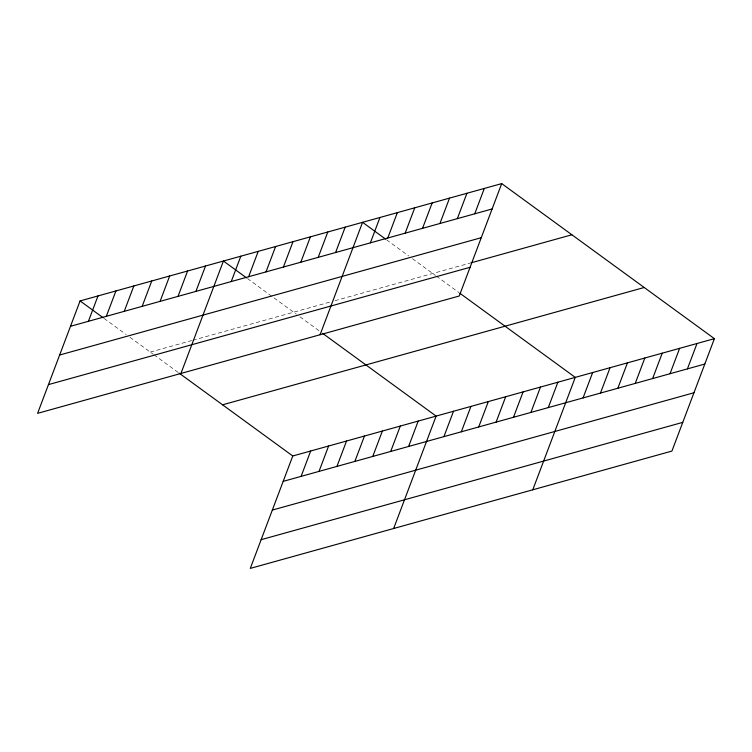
<?xml version="1.0" encoding="UTF-8"?>
<svg xmlns="http://www.w3.org/2000/svg" width="752" height="752" viewBox="0 0 752 752"><rect width="100%" height="100%" fill="white"/><g stroke="black" fill="none" stroke-linecap="round" stroke-linejoin="round"><path stroke-width="0.56" stroke-dasharray="3.76 2.82" d="M150.268 352.096L191.704 340.562M192.822 340.252L330.579 301.919M334.931 300.706L469.718 263.2M386.584 239.822L408.75 255.981M412.444 258.669L435.474 275.467M436.376 276.125L458.974 292.603M247.446 278.541L296.335 314.176M299.945 316.818L319.835 331.312M104.086 318.425L126.251 334.584M129.946 337.281L152.976 354.07M153.878 354.728L178.29 372.522"/><path stroke-width="1.13" d="M501.706 183.601L80.079 300.922L37.6 413.337L459.228 296.015L501.706 183.601L714.4 338.663L671.921 451.078L250.294 568.399L292.772 455.985L714.4 338.663M88.407 321.311L97.995 295.931M106.323 316.319L115.921 290.949M124.249 311.337L133.837 285.957M142.166 306.355L151.754 280.975M160.082 301.364L169.67 275.993M178.008 296.382L187.596 271.002M195.924 291.391L205.512 266.02M180.95 373.443L223.429 261.029L246.524 277.864M231.24 281.568L240.828 256.188M248.63 276.727L258.218 251.356M266.02 271.886L275.608 246.515M283.41 267.045L292.998 241.674M300.8 262.213L310.397 236.833M318.199 257.372L327.787 231.992M335.589 252.531L345.177 227.151M320.089 334.725L362.567 222.319L385.654 239.145M370.369 242.849L379.957 217.478M387.769 238.008L397.357 212.637M301.101 476.373L310.689 451.003M405.159 233.167L414.747 207.796M319.017 471.391L328.605 446.011M422.549 228.335L432.137 202.955M336.943 466.4L346.531 441.029M439.939 223.494L449.527 198.114M354.859 461.418L364.447 436.047M457.338 218.653L466.926 193.273M372.776 456.436L382.364 431.056M474.728 213.812L484.316 188.442M390.702 451.444L400.29 426.074M408.618 446.462L418.206 421.082M393.644 528.515L436.122 416.1L322.542 333.296M443.924 436.63L453.512 411.259M461.324 431.798L470.912 406.418M478.714 426.957L488.302 401.577M496.104 422.116L505.692 396.736M513.494 417.275L523.082 391.905M530.893 412.434L540.481 387.064M548.283 407.593L557.871 382.223M532.783 489.796L575.261 377.382L459.876 293.261M583.063 397.921L592.651 372.541M600.463 393.08L610.051 367.7M617.853 388.239L627.441 362.859M635.243 383.398L644.831 358.027M652.633 378.557L662.221 353.186M670.023 373.716L679.62 348.345M687.422 368.884L697.01 343.504M70.491 326.293L492.118 208.971M59.634 355.019L481.261 237.698M470.808 262.899L571.896 234.774M48.457 384.61L470.085 267.289M222.583 404.811L644.21 287.49M283.184 481.365L704.812 364.043M272.327 510.082L693.955 392.76M261.141 539.682L682.778 422.361M80.079 300.922L103.165 317.758M179.192 373.18L292.772 455.985"/></g></svg>
